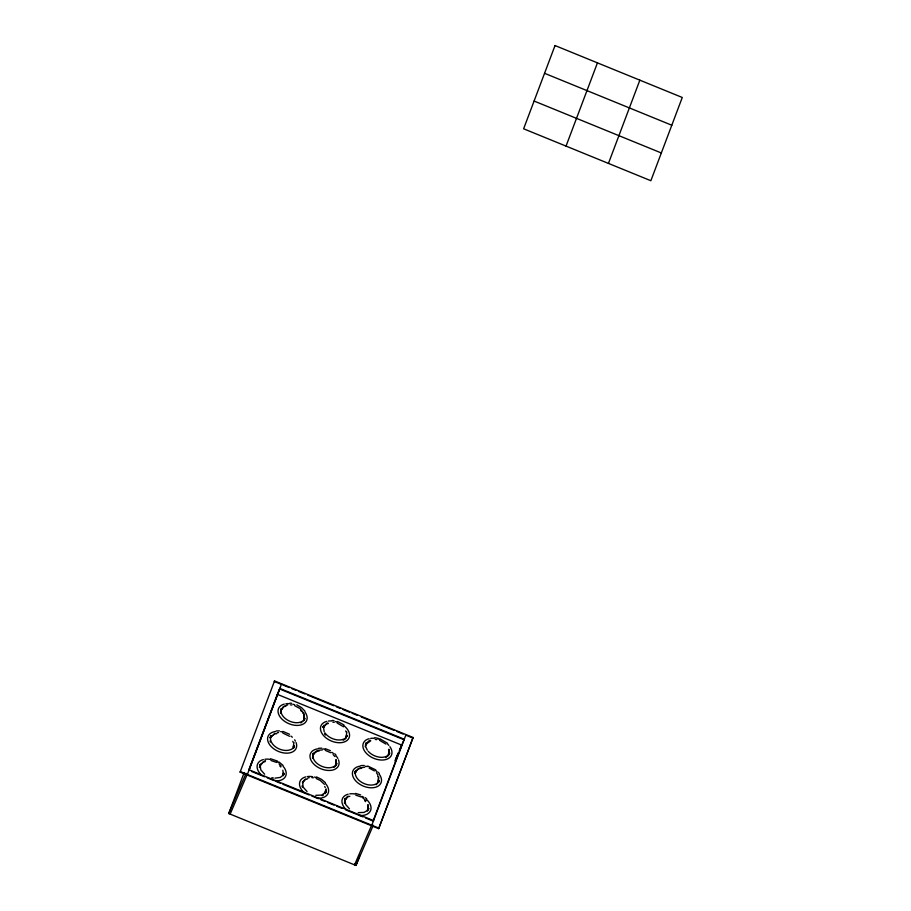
<?xml version="1.0" encoding="UTF-8"?>
<svg xmlns="http://www.w3.org/2000/svg" width="911" height="911" viewBox="0 0 911 911"><rect width="100%" height="100%" fill="white"/><g stroke="black" fill="none" stroke-linecap="round" stroke-linejoin="round"><path stroke-width="1.37" d="M259.43 767.529L260.056 764.568L260.819 769.897L264.634 774.213M283.275 773.428L282.82 770.228M304.206 717.936L303.762 714.736M325.717 789.7L325.466 791.716M326.081 788.846L325.079 792.627L325.842 790.862M365.197 746.656L366.245 742.738L365.459 744.549M270.521 736.817C269.03 746.382 284.631 754.285 292.875 748.466M304.513 719.235C298.33 727.695 279.062 719.383 280.998 709.077L280.531 713.165M283.059 774.407L283.64 772.574M293.524 746.656L293.741 745.676M293.889 745.802L293.126 747.567L293.968 742.488M303.989 718.916L304.433 714.748M302.475 781.877L303.238 787.206L307.053 791.522M313.361 753.169L312.473 758.225M312.94 754.126C311.004 764.431 330.272 772.744 336.466 764.283M323.405 726.386L324.179 731.715M335.943 763.965L335.704 759.797M336.307 763.111L335.544 764.876L336.375 759.797M346.408 736.225L346.624 735.245M346.772 735.371L346.009 737.136L346.852 732.057M344.517 800.04L345.303 798.23L344.415 803.274M344.882 799.186L345.656 804.515L349.46 808.831M354.755 773.325L355.358 771.435C353.422 781.74 372.69 790.053 378.874 781.592M365.823 743.695L365.698 746.701L367.304 750.163M367.885 809.025L367.645 804.846M368.249 808.171L367.486 809.936L368.329 804.857M378.35 781.274L378.452 778.188M378.725 780.42L377.963 782.185L378.794 777.106M388.826 753.534L388.587 749.354M389.191 752.68L388.428 754.445L389.259 749.366M240.105 772.118L274.541 680.95L413.093 737.489L378.896 828.122L378.657 828.657L240.105 772.118L240.333 771.583L378.896 828.122M373.282 825.252L355.973 865.45L228.729 813.523L244.182 772.562M249.09 769.169L277.331 694.341L401.74 745.118L373.009 821.255M249.067 769.977L279.893 688.306M566.038 146.102L597.445 62.859M608.446 163.411L639.852 80.168M354.903 863.947L354.561 864.869L371.87 824.671M355.973 865.45L359.959 854.882M378.657 828.657L413.093 737.489M274.541 680.95L274.302 681.485L280.201 683.888M281.374 684.366L281.601 683.831L247.177 774.999M277.399 694.182L279.859 688.454L404.279 739.231L399.576 750.14M228.729 813.523L246.038 773.325M230.141 814.104L247.45 773.894M281.966 708.382L281.192 710.147L283.264 706.822M274.871 733.309L271.125 736.976L271.694 736.156M261.024 763.873L260.261 765.639L263.393 761.55M304.149 720.089L304.934 718.278L303.557 720.954M324.373 725.691L323.61 727.456L325.683 724.131M303.431 781.183L302.668 782.948L304.001 780.351M346.977 736.441L347.342 735.587L346.932 736.543M336.091 765.149L336.876 763.327L335.499 766.014M325.626 792.889L326.411 791.078L325.022 793.754M366.791 743L366.028 744.765L368.283 741.292M356.315 770.74L355.552 772.517L356.884 769.92M345.85 798.491L345.087 800.257L347.148 796.931M388.974 754.707L389.76 752.896L387.608 756.346M378.509 782.458L379.295 780.636L376.209 784.747M368.454 809.241L368.818 808.387L368.408 809.344M394.896 760.89L398.255 753.101M399.371 750.516L401.603 745.323M395.67 759.216L398.46 752.737M371.597 825.776L406.021 734.608L405.794 735.143L412.865 738.024M280.622 709.931L281.043 708.974M270.726 737.887L271.489 736.122M259.692 765.422L260.102 764.466M312.575 754.98L312.985 754.023M354.983 772.289L355.768 770.478M281.59 709.236L283.776 707.05M260.648 764.728L262.846 762.541M293.456 747.851L294.048 746.974M283.583 774.726L280.372 777.413L274.928 778.165M324.009 726.545L326.195 724.359M313.532 754.285L315.4 751.734M303.067 782.037L305.253 779.85M325.99 792.035L321.572 795.121L315.81 795.303M366.416 743.854L370.777 740.791M355.95 771.606L357.249 770.046M345.485 799.346L347.672 797.159M389.35 753.852C384.818 760.184 373.032 757.007 368.192 751.279M367.44 811.063L368.044 810.198M314.101 753.465L316.755 751.609M346.339 737.409C340.885 742.659 329.338 739.277 324.897 732.854M345.201 739.037L345.964 738.263M367.805 810.209L363.99 812.43L358.228 812.612M357.624 769.191L358.683 768.428M283.458 706.674L284.334 706.059M304.923 779.474L305.8 778.859M333.79 767.438L334.724 766.777M347.342 796.783L348.218 796.168M273.311 734.801L274.336 734.3M300.778 722.913L301.848 722.377M326.742 723.368L327.755 722.867M316.276 751.12L317.29 750.618M343.185 740.222L344.267 739.686M369.16 740.677L370.173 740.176M358.137 769.419L359.162 768.918M385.604 757.531L386.674 756.995M322.255 795.713L323.325 795.178M285.348 705.558L287.717 704.943M284.801 706.549L285.952 706.173M327.22 723.858L328.37 723.482M264.406 761.049L265.545 760.674M263.871 762.04L265.021 761.664M306.278 779.349L307.428 778.973M359.708 767.927L364.799 767.221M348.697 796.658L349.847 796.282M275.486 733.913L276.739 733.674M318.429 750.243L322.38 749.912M317.893 751.222L319.157 750.983M307.952 777.983L309.193 777.743M360.312 768.531L361.565 768.292M276.17 730.964L279.438 730.861M277.251 732.683L278.572 732.581M318.588 748.273L321.845 748.17M361.007 765.582L364.263 765.479M289.903 703.121L291.622 703.315M290.438 704.852L291.862 705.012M332.321 720.43L334.041 720.624M332.845 722.161L334.28 722.321M374.728 737.739L378.19 738.286M375.264 739.47L376.687 739.63M311.915 777.652L313.338 777.812M270.681 758.806L277.502 761.106M270.92 760.503L276.602 762.427M355.506 793.424L360.688 794.939M271.842 777.675L273.391 777.994M355.757 795.121L361.428 797.045M282.888 731.408L289.539 734.277M282.843 733.059L289.573 736.293M325.307 748.717L330.386 750.675M325.261 750.368L330.784 752.748M367.725 766.026L375.81 769.92M337.514 721.478L343.868 724.871M294.754 705.729L300.038 708.553L304.103 713.666M379.921 738.787L387.596 743.296M337.172 723.038L343.549 726.784M379.58 740.347L385.968 744.093M369.114 768.098L374.398 770.911M316.572 776.969L321.481 779.338L325.409 782.674M316.231 778.541L320.308 780.499L324.407 784.314M544.562 73.301L671.806 125.228M534.085 101.041L661.329 152.968M282.683 684.901L289.231 687.577M291.85 688.648L295.779 690.242M298.398 691.312L304.946 693.988M307.565 695.059L333.756 705.74M336.375 706.811L340.315 708.416M342.935 709.487L349.482 712.163M352.101 713.222L357.34 715.363M361.268 716.968L378.293 723.915M380.912 724.985L394.007 730.326M396.627 731.396L403.174 734.072M279.631 688.989L404.051 739.766M249.147 769.841L373.567 820.617L373.339 821.153L365.482 817.941M251.538 771.446L264.634 776.787M267.253 777.857L273.801 780.533M276.42 781.604L280.349 783.209M282.968 784.28L309.159 794.961M311.79 796.032L318.338 798.708M320.957 799.778L324.885 801.373M327.505 802.443L334.052 805.119M336.671 806.189L341.91 808.33M345.838 809.925L362.863 816.871M296.804 704.829L301.45 707.562L304.923 711.115M362.726 797.808L365.994 800.587M279.062 762.029L283.002 765.365M365.345 797.672L366.666 798.788M279.108 764.044L281.169 765.969M300.755 710.512L301.735 711.514M334.713 753.727L335.886 754.923M333.084 754.536L334.872 756.563M364.651 800.621L365.63 801.623M279.825 766.003L280.804 767.005M378.293 772.232L379.283 773.485M376.471 772.835L377.963 774.942M324.532 733.902L325.409 735.006M302.577 712.561L303.249 713.643M377.61 776.001L378.122 777.106M345.668 730.952L346.169 732.045M324.726 786.444L325.238 787.537M292.784 741.383L293.285 742.488M301.996 785.965L302.35 787.115M270.055 740.916L270.408 742.055M389.897 746.69A15.282 9.884 23.3 0 1 385.216 759.717A15.282 9.884 23.3 0 1 365.277 752.053A15.282 9.884 23.3 0 1 369.126 738.696M370.686 738.388A15.282 9.884 23.3 0 1 374.114 738.286M377.746 738.855A15.282 9.884 23.3 0 1 379.568 739.39M387.63 744.128A15.282 9.884 23.3 0 1 388.849 745.38M379.42 774.43A15.282 9.884 23.3 0 1 374.227 787.571A15.282 9.884 23.3 0 1 354.174 778.905A15.282 9.884 23.3 0 1 360.221 766.14M365.448 766.231A15.282 9.884 23.3 0 1 367.281 766.606M375.776 770.695A15.282 9.884 23.3 0 1 377.165 771.868M366.689 799.619A15.282 9.884 23.3 0 1 370.515 810.699A15.282 9.884 23.3 0 1 359.799 815.504M346.282 809.663A15.282 9.884 23.3 0 1 348.184 794.187M349.756 793.88A15.282 9.884 23.3 0 1 354.983 793.982M362.145 796.408A15.282 9.884 23.3 0 1 363.785 797.364M343.834 725.634A15.282 9.884 23.3 0 1 345.622 741.406A15.282 9.884 23.3 0 1 323.974 736.042A15.282 9.884 23.3 0 1 326.707 721.387M328.279 721.079A15.282 9.884 23.3 0 1 331.695 720.977M335.328 721.546A15.282 9.884 23.3 0 1 337.15 722.081M338.493 759.842A15.282 9.884 23.3 0 1 329.6 770.478A15.282 9.884 23.3 0 1 311.22 760.696A15.282 9.884 23.3 0 1 317.802 748.831M323.029 748.922A15.282 9.884 23.3 0 1 324.863 749.297M331.843 752.315A15.282 9.884 23.3 0 1 333.358 753.386M335.965 755.811A15.282 9.884 23.3 0 1 337.856 758.476M325.5 783.562A15.282 9.884 23.3 0 1 317.381 798.195M303.864 792.354A15.282 9.884 23.3 0 1 305.766 776.878M307.337 776.571A15.282 9.884 23.3 0 1 312.564 776.673M314.397 777.037A15.282 9.884 23.3 0 1 316.219 777.573M305.071 712.072A15.282 9.884 23.3 0 1 300.391 725.099A15.282 9.884 23.3 0 1 280.451 717.435A15.282 9.884 23.3 0 1 284.289 704.078M285.86 703.77A15.282 9.884 23.3 0 1 289.288 703.668M292.921 704.237A15.282 9.884 23.3 0 1 294.743 704.772M296.075 742.533A15.282 9.884 23.3 0 1 287.193 753.169A15.282 9.884 23.3 0 1 268.813 743.387A15.282 9.884 23.3 0 1 275.395 731.522M280.622 731.613A15.282 9.884 23.3 0 1 282.444 731.988M290.951 736.077A15.282 9.884 23.3 0 1 292.329 737.25M294.595 739.812A15.282 9.884 23.3 0 1 295.437 741.167M283.082 766.253A15.282 9.884 23.3 0 1 274.963 780.886M261.446 775.045A15.282 9.884 23.3 0 1 263.359 759.569M264.919 759.262A15.282 9.884 23.3 0 1 270.146 759.364M277.32 761.79A15.282 9.884 23.3 0 1 278.96 762.746M555.027 45.55L523.62 128.793L650.864 180.72L682.271 97.477L555.027 45.55M270.943 735.86L270.157 737.671L270.943 735.86M304.365 718.062L303.602 719.827L304.365 718.062M294.458 746.018L293.684 747.84L294.458 746.018M283.423 773.553L282.661 775.318L283.423 773.553M283.993 773.769L283.207 775.58L283.993 773.769M323.826 725.429L323.041 727.24L323.826 725.429M313.908 753.431L313.145 755.196L313.908 753.431"/></g></svg>
